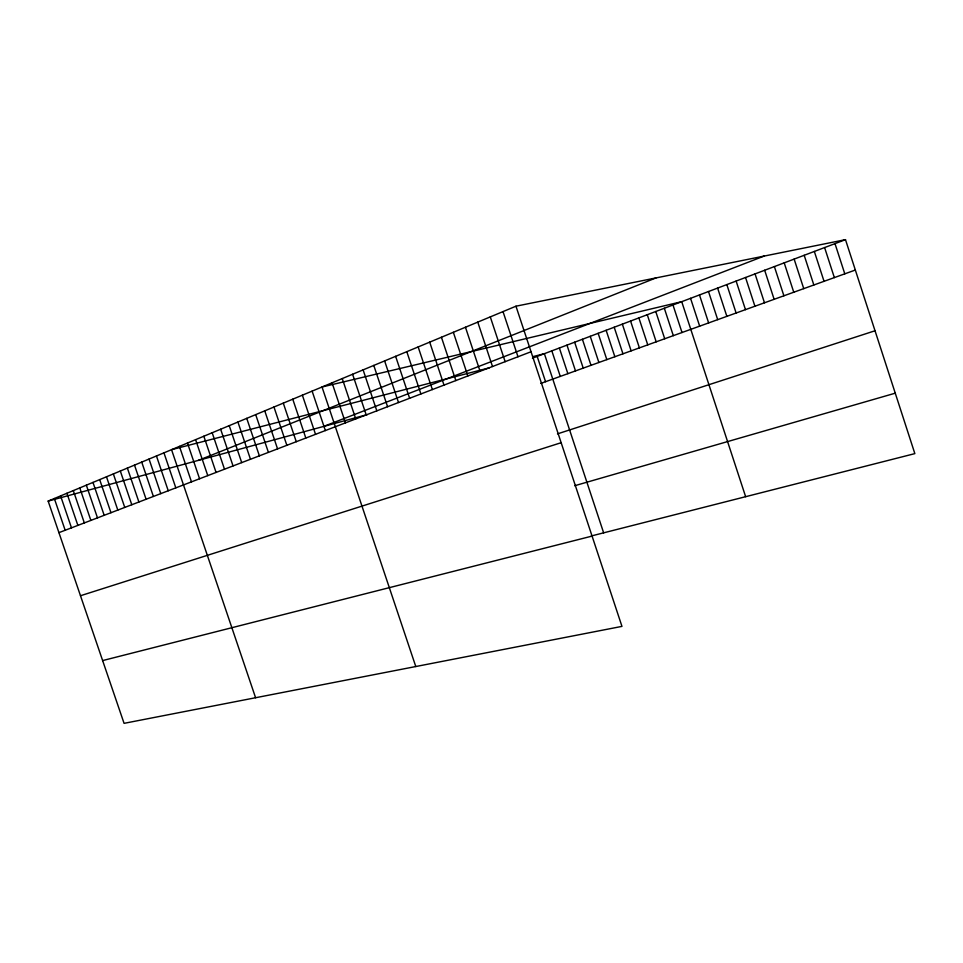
<?xml version="1.0" encoding="UTF-8"?>
<svg xmlns="http://www.w3.org/2000/svg" width="963" height="963" viewBox="0 0 963 963"><rect width="100%" height="100%" fill="white"/><g stroke="black" fill="none" stroke-linecap="round" stroke-linejoin="round"><path stroke-width="1.44" d="M515.963 306.198L621.966 626.383L124.071 723.345L48.15 501.085L515.963 306.198L845.49 239.655L914.85 453.621L591.294 535.982M198.282 460.398L656.056 277.898M323.664 426.416L764.092 256.086M58.936 532.647L531.046 351.748M532.431 358.2L845.49 239.655M540.785 383.43L855.337 270.037M557.481 433.88L875.03 330.766M80.483 595.736L561.152 442.703M574.658 485.737L895.265 393.181M48.15 501.085L367.348 414.584M489.348 367.842L171.546 449.673L255.592 697.742M533.177 356.563L544.372 353.674L603.645 532.84M102.632 660.582L592.076 536.09M73.308 490.6L84.335 522.921M66.916 493.261L77.871 525.389M60.585 495.897L71.491 527.844M54.337 498.509L65.171 530.264M156.451 455.968L168.248 490.769M149.036 459.05L160.773 493.634M141.73 462.096L153.394 496.463M134.507 465.105L146.099 499.255M127.369 468.078L138.901 502.012M120.315 471.015L131.787 504.732M113.357 473.916L124.757 507.429M106.484 476.781L117.811 510.089M99.683 479.61L110.962 512.713M92.978 482.403L104.185 515.313M86.345 485.171L97.492 517.877M79.785 487.904L90.871 520.417M237.921 422.023L250.476 459.255M229.23 425.646L241.701 462.613M220.647 429.221L233.046 465.936M212.185 432.748L224.499 469.21M203.831 436.227L216.073 472.436M195.597 439.658L207.767 475.626M187.472 443.04L199.57 478.767M179.455 446.375L191.481 481.861M163.951 452.839L175.82 487.856M415.787 666.54L322.015 386.994L681.72 301.672L745.639 496.691M312.12 391.11L325.362 430.557M302.37 395.179L315.527 434.325M292.764 399.176L305.825 438.045M283.291 403.124L296.267 441.704M273.961 407.012L286.854 445.315M264.753 410.84L277.561 448.878M255.689 414.62L268.412 452.381M246.745 418.351L259.384 455.848M406.795 351.676L420.903 393.951M395.624 356.322L409.624 398.273M384.622 360.908L398.513 402.534M373.776 365.422L387.583 406.723M363.111 369.876L376.822 410.84M352.602 374.246L366.217 414.909M342.25 378.555L355.768 418.905M332.054 382.805L345.488 422.853M490.287 316.887L505.142 361.679M477.768 322.111L492.502 366.518M465.454 327.239L480.08 371.273M453.344 332.283L467.862 375.955M441.427 337.243L455.836 380.566M429.703 342.13L444.003 385.104M418.159 346.945L432.363 389.558M590.247 336.304L598.878 362.485M582.41 339.277L591.005 365.326M574.658 342.214L583.217 368.131M566.978 345.115L575.501 370.911M559.371 348.004L567.857 373.668M551.835 350.857L560.285 376.401M537.185 356.406L545.564 381.709M503.011 311.591L517.986 356.755M672.981 304.982L682.009 332.524M664.326 308.256L673.318 335.654M655.755 311.494L664.711 338.759M647.28 314.708L656.188 341.829M638.878 317.886L647.75 344.874M630.572 321.04L639.408 347.884M622.351 324.146L631.138 350.857M614.201 327.239L622.953 353.806M606.136 330.285L614.851 356.731M598.155 333.318L606.822 359.62M755.052 273.901L764.478 302.791M745.543 277.5L754.92 306.234M736.129 281.064L745.47 309.641M726.824 284.591L736.117 313.011M717.616 288.081L726.86 316.358M708.503 291.524L717.7 319.656M699.475 294.943L708.636 322.918M690.555 298.325L699.668 326.156M834.993 243.627L844.792 273.841M824.605 247.563L834.355 277.597M814.337 251.451L824.039 281.316M804.189 255.291L813.843 285M794.138 259.095L803.744 288.635M784.207 262.863L793.765 292.234M774.384 266.582L783.894 295.785M764.67 270.254L774.132 299.312"/></g></svg>
